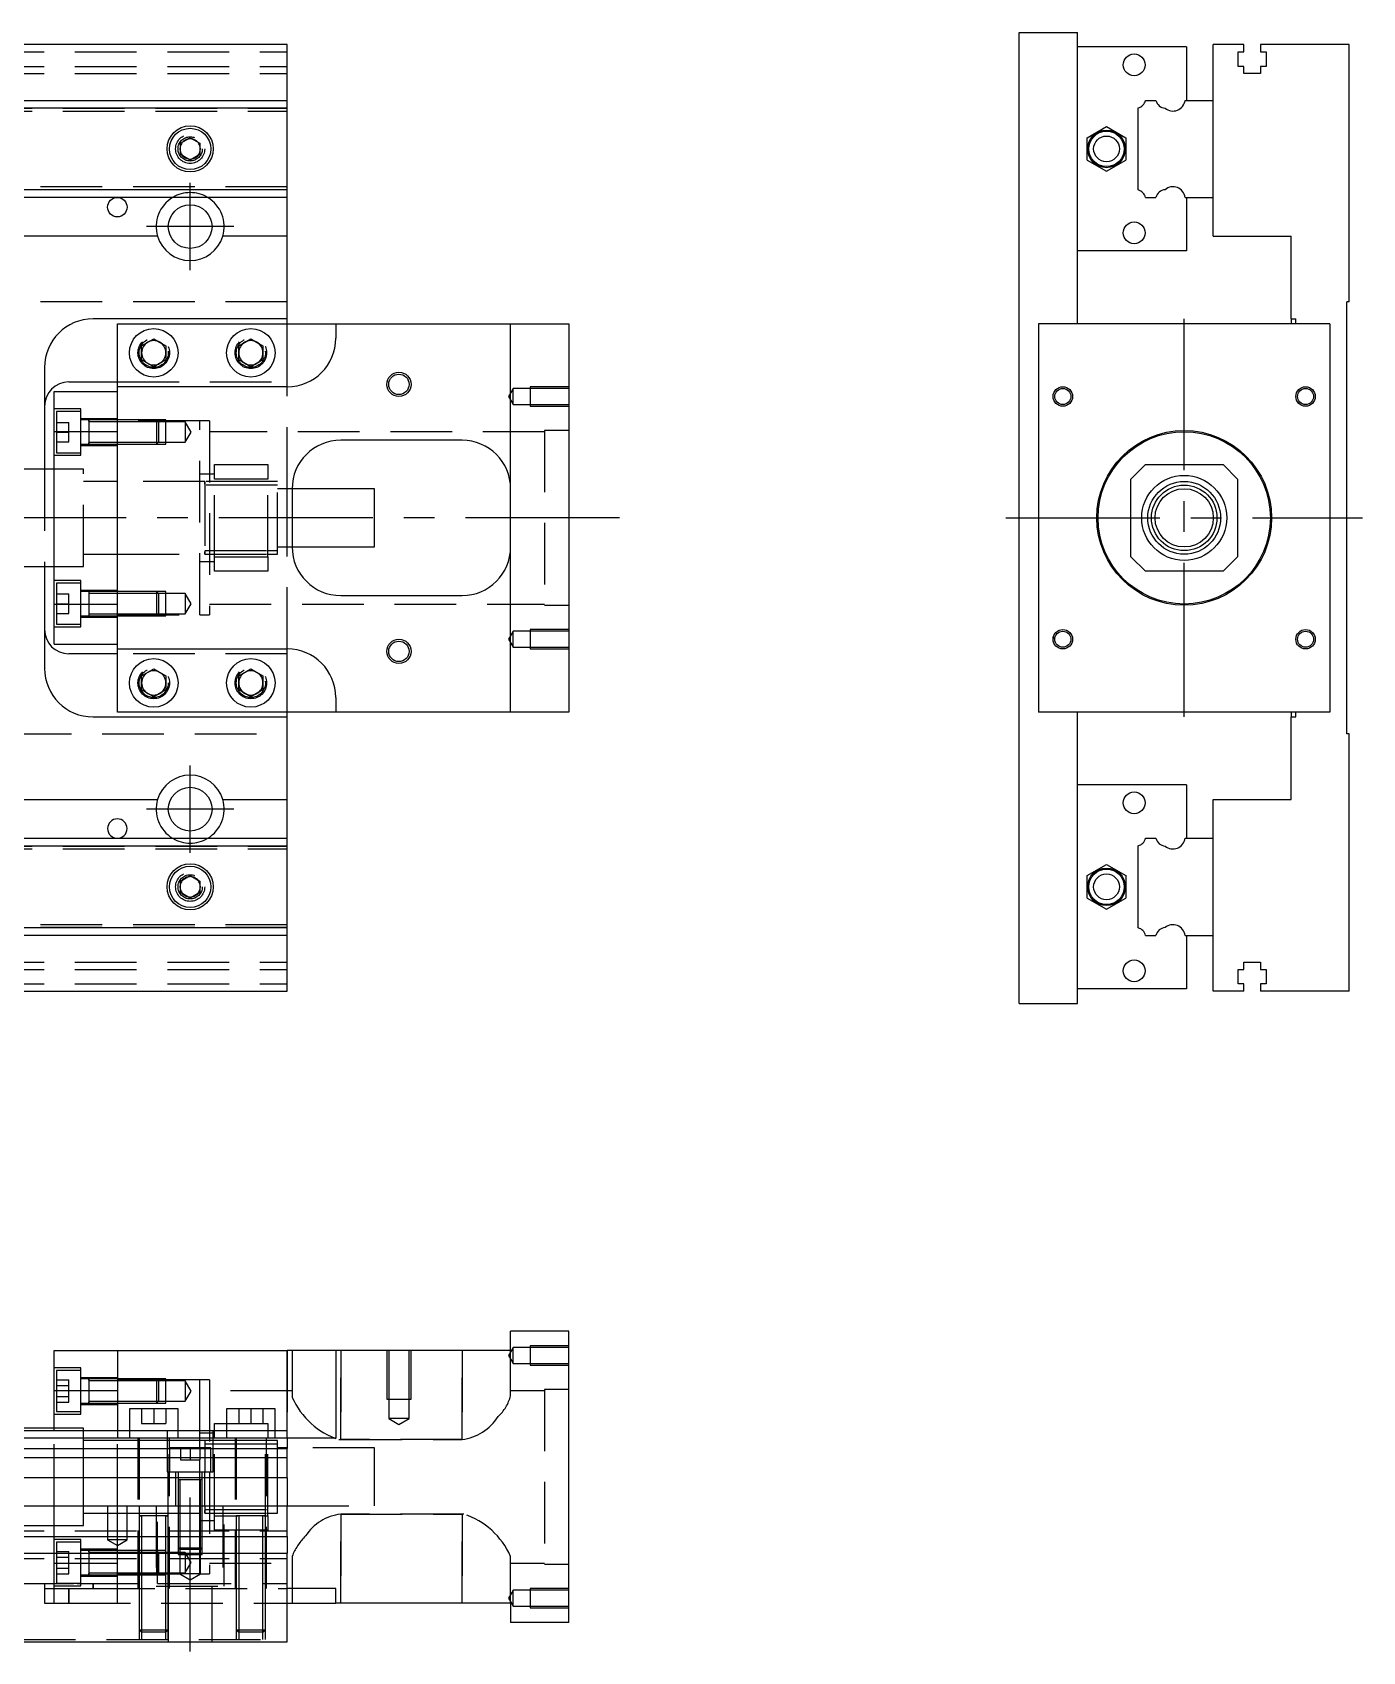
# Model space of a CAD drawing. Extents: x -20 to 741, y -275 to 102.
# Drawn here: x 467.5 to 741.5, y -233.5 to 100 of the extents above; entities that cross this region are included whole.
import ezdxf

# ---------------------------------------------------------------- set-up
doc = ezdxf.new("R2010")
doc.units = 0
doc.linetypes.add('CENTER', pattern=[50.8, 31.75, -6.35, 6.35, -6.35])
doc.linetypes.add('DASHED', pattern=[19.05, 12.7, -6.35])
doc.layers.get('0').update_dxf_attribs({"linetype": 'CONTINUOUS'})
doc.layers.add('CENTER', color=1, linetype='CENTER')

msp = doc.modelspace()

# ---------------------------------------------------------------- linework, layer by layer
at = {"color": 7, "linetype": 'CONTINUOUS'}
for p, q in [((520, 97.5), (360, 97.5)), ((520, 86), (520, 97.5)), ((670.75, -100), (670.75, 100)), ((670.75, 100), (682.75, 100)), ((682.75, 40), (682.75, 100)), ((705.25, 97), (682.75, 97)), ((705.25, 97), (705.25, 86)), ((710.75, 86), (710.75, 97.5)), ((717.05, 97.5), (710.75, 97.5)), ((717.05, 96), (717.05, 97.5)), ((720.45, 97.5), (720.45, 96)), ((738.75, 97.5), (720.45, 97.5)), ((738.75, 44.5), (738.75, 97.5)), ((715.9, 96), (717.05, 96)), ((715.9, 93), (715.9, 96)), ((720.45, 96), (721.6, 96)), ((721.6, 96), (721.6, 93)), ((717.05, 93), (715.9, 93)), ((717.05, 91.5), (717.05, 93)), ((720.45, 91.5), (717.05, 91.5)), ((720.45, 93), (720.45, 91.5)), ((721.6, 93), (720.45, 93)), ((360, 86), (520, 86)), ((360, 84.460392), (520, 84.460392)), ((520, 84.460392), (520, 86)), ((520, 67.539608), (520, 84.460392)), ((695.25, 67.539608), (695.25, 84.460392)), ((696.789608, 86), (698.910392, 86)), ((704.931934, 86), (710.75, 86)), ((710.75, 66), (710.75, 86)), ((710.75, 66), (710.75, 86)), ((684.750002, 78.309401), (688.750002, 80.618802)), ((688.750002, 80.618802), (692.750002, 78.309401)), ((498, 77.1547), (500, 78.309402)), ((498, 74.8453), (498, 77.1547)), ((500, 78.309402), (502, 77.1547)), ((502, 77.1547), (502, 74.8453)), ((684.750002, 73.690599), (684.750002, 78.309401)), ((692.750002, 78.309401), (692.750002, 73.690599)), ((500, 73.690598), (498, 74.8453)), ((502, 74.8453), (500, 73.690598)), ((684.750002, 73.690599), (688.750002, 71.381198)), ((688.750002, 71.381198), (692.750002, 73.690599)), ((520, 67.539608), (360, 67.539608)), ((520, 66), (520, 67.539608)), ((520, 66), (360, 66)), ((520, 58), (520, 66)), ((696.789608, 66), (698.910392, 66)), ((704.931934, 66), (710.75, 66)), ((705.25, 66), (705.25, 55)), ((710.75, 58), (710.75, 66)), ((493.291796, 58), (386.708204, 58)), ((520, 58), (506.708204, 58)), ((520, 41), (520, 58)), ((710.75, 58), (726.75, 58)), ((726.75, 41), (726.75, 58)), ((705.25, 55), (682.75, 55)), ((738.75, 44.5), (738.25, 44.5)), ((738.25, -44.5), (738.25, 44.5)), ((520, 41), (480, 41)), ((520, 40), (520, 41)), ((726.75, 41), (727.75, 41)), ((726.75, 41), (726.75, 40)), ((727.75, 40), (727.75, 41)), ((485, 27), (485, 40)), ((485, 40), (530, 40)), ((490, 35.443376), (492.5, 36.886752)), ((492.5, 36.886752), (495, 35.443376)), ((510, 35.443376), (512.5, 36.886752)), ((512.5, 36.886752), (515, 35.443376)), ((530, 40), (530, 37)), ((530, 40), (566, 40)), ((566, -40), (566, 40)), ((566, 40), (578, 40)), ((578, 40), (578, -40)), ((674.75, 40), (674.75, -40)), ((734.75, 40), (674.75, 40)), ((734.75, 40), (734.75, -40)), ((490, 32.556624), (490, 35.443376)), ((495, 35.443376), (495, 32.556624)), ((510, 32.556624), (510, 35.443376)), ((515, 35.443376), (515, 32.556624)), ((470, 31), (470, 10)), ((492.5, 31.113248), (490, 32.556624)), ((495, 32.556624), (492.5, 31.113248)), ((512.5, 31.113248), (510, 32.556624)), ((515, 32.556624), (512.5, 31.113248)), ((475, 28), (485, 28)), ((520, 27), (485, 27)), ((485, 17.78342), (485, 27)), ((472, 17.78342), (472, 26)), ((472, 26), (485, 26)), ((472, -17.78342), (472, 17.78342)), ((472, 17.78342), (485, 17.78342)), ((485, -17.78342), (485, 17.78342)), ((485, -17.78342), (485, 17.78342)), ((556, 16), (531, 16)), ((696.75, 11), (693.75, 8)), ((696.75, 11), (712.75, 11)), ((715.75, 8), (712.75, 11)), ((472, 10), (463, 10)), ((693.75, -8), (693.75, 8)), ((715.75, 8), (715.75, -8)), ((521, 6), (521, -6)), ((538, 6), (521, 6)), ((538, -6), (538, 6)), ((521, -6), (538, -6)), ((463, -10), (472, -10)), ((470, -10), (470, -31)), ((693.75, -8), (696.75, -11)), ((712.75, -11), (715.75, -8)), ((712.75, -11), (696.75, -11)), ((531, -16), (556, -16)), ((472, -17.78342), (485, -17.78342)), ((472, -26), (472, -17.78342)), ((485, -27), (485, -17.78342)), ((472, -26), (485, -26)), ((677.85, -24.499994), (677.85, -24.500852)), ((677.85, -24.500852), (677.85, -24.9)), ((485, -28), (475, -28)), ((485, -27), (520, -27)), ((485, -40), (485, -27)), ((490, -32.556624), (492.5, -31.113248)), ((490, -35.443376), (490, -32.556624)), ((492.5, -31.113248), (495, -32.556624)), ((495, -32.556624), (495, -35.443376)), ((510, -32.556624), (512.5, -31.113248)), ((510, -35.443376), (510, -32.556624)), ((512.5, -31.113248), (515, -32.556624)), ((515, -32.556624), (515, -35.443376)), ((492.5, -36.886752), (490, -35.443376)), ((495, -35.443376), (492.5, -36.886752)), ((512.5, -36.886752), (510, -35.443376)), ((515, -35.443376), (512.5, -36.886752)), ((530, -40), (485, -40)), ((520, -41), (520, -40)), ((530, -37), (530, -40)), ((566, -40), (530, -40)), ((578, -40), (566, -40)), ((734.75, -40), (674.75, -40)), ((682.75, -100), (682.75, -40)), ((726.75, -40), (726.75, -41)), ((727.75, -41), (727.75, -40)), ((480, -41), (520, -41)), ((520, -58), (520, -41)), ((726.75, -58), (726.75, -41)), ((726.75, -41), (727.75, -41)), ((738.75, -44.5), (738.25, -44.5)), ((738.75, -97.5), (738.75, -44.5)), ((705.25, -55), (682.75, -55)), ((705.25, -55), (705.25, -66)), ((386.708204, -58), (493.291796, -58)), ((506.708204, -58), (520, -58)), ((520, -66), (520, -58)), ((710.75, -66), (710.75, -58)), ((710.75, -58), (726.75, -58)), ((360, -66), (520, -66)), ((520, -67.539608), (520, -66)), ((696.789608, -66), (698.910392, -66)), ((704.931934, -66), (710.75, -66)), ((710.75, -86), (710.75, -66)), ((710.75, -86), (710.75, -66)), ((360, -67.539608), (520, -67.539608)), ((520, -84.460392), (520, -67.539608)), ((695.25, -84.460392), (695.25, -67.539608)), ((684.750002, -73.690599), (688.750002, -71.381198)), ((688.750002, -71.381198), (692.750002, -73.690599)), ((498, -74.8453), (500, -73.690598)), ((498, -77.1547), (498, -74.8453)), ((500, -73.690598), (502, -74.8453)), ((502, -74.8453), (502, -77.1547)), ((684.750002, -78.309401), (684.750002, -73.690599)), ((692.750002, -73.690599), (692.750002, -78.309401)), ((500, -78.309402), (498, -77.1547)), ((502, -77.1547), (500, -78.309402)), ((684.750002, -78.309401), (688.750002, -80.618802)), ((688.750002, -80.618802), (692.750002, -78.309401)), ((520, -84.460392), (360, -84.460392)), ((520, -86), (360, -86)), ((520, -86), (520, -84.460392)), ((520, -97.5), (520, -86)), ((696.789608, -86), (698.910392, -86)), ((704.931934, -86), (710.75, -86)), ((705.25, -86), (705.25, -97)), ((710.75, -97.5), (710.75, -86)), ((715.9, -93), (717.05, -93)), ((715.9, -96), (715.9, -93)), ((717.05, -91.5), (720.45, -91.5)), ((717.05, -93), (717.05, -91.5)), ((720.45, -91.5), (720.45, -93)), ((720.45, -93), (721.6, -93)), ((721.6, -93), (721.6, -96)), ((717.05, -96), (715.9, -96)), ((717.05, -97.5), (717.05, -96)), ((720.45, -96), (720.45, -97.5)), ((721.6, -96), (720.45, -96)), ((360, -97.5), (520, -97.5)), ((670.75, -100), (682.75, -100)), ((705.25, -97), (682.75, -97)), ((717.05, -97.5), (710.75, -97.5)), ((738.75, -97.5), (720.45, -97.5)), ((566, -171.53), (566, -167.53)), ((578, -167.53), (566, -167.53)), ((578, -227.53), (578, -167.53)), ((472, -171.53), (485, -171.53)), ((472, -179.74658), (472, -171.53)), ((485, -171.53), (520, -171.53)), ((485, -171.53), (485, -188.03)), ((520, -188.03), (520, -171.53)), ((530, -171.53), (520, -171.53)), ((530, -171.53), (530, -189.53)), ((566, -171.53), (530, -171.53)), ((472, -179.74658), (485, -179.74658)), ((472, -188.03), (472, -179.74658)), ((479.1, -177.352326), (479.1, -177.353182)), ((479.1, -179.7023), (479.1, -179.98317)), ((479.1, -181.619328), (479.1, -182.352336)), ((497.5, -183.53), (487.5, -183.53)), ((487.5, -183.53), (487.5, -188.03)), ((497.5, -188.03), (497.5, -183.53)), ((517.5, -183.53), (507.5, -183.53)), ((507.5, -183.53), (507.5, -188.03)), ((517.5, -188.03), (517.5, -183.53)), ((520, -188.03), (353.5, -188.03)), ((520, -189.569608), (353.5, -189.569608)), ((472, -187.53), (463, -187.53)), ((503, -190.029994), (503, -190.78)), ((520, -189.569608), (520, -188.03)), ((530, -189.53), (520, -189.53)), ((520, -189.569608), (520, -191.690392)), ((353.5, -191.690392), (520, -191.690392)), ((520, -193.600532), (520, -191.690392)), ((520, -193.600532), (353.5, -193.600532)), ((520, -197.711934), (520, -193.600532)), ((520, -197.711934), (353.5, -197.711934)), ((520, -197.711934), (520, -203.53)), ((0, -203.53), (520, -203.53)), ((520, -209.83), (520, -203.53)), ((0, -209.83), (520, -209.83)), ((520, -209.83), (520, -213.23)), ((0, -213.23), (520, -213.23)), ((479.1, -212.707664), (479.1, -212.708522)), ((479.1, -212.708522), (479.1, -213.23)), ((520, -231.53), (520, -213.23)), ((479.1, -215.057638), (479.1, -215.33851)), ((479.1, -216.974666), (479.1, -217.707674)), ((530, -220.53), (520, -220.53)), ((530, -223.53), (530, -220.53)), ((520, -223.53), (530, -223.53)), ((566, -223.53), (530, -223.53)), ((566, -223.53), (566, -227.53)), ((578, -227.53), (566, -227.53)), ((0, -231.53), (520, -231.53))]:
    msp.add_line(p, q, dxfattribs=at)
at = {"color": 3, "linetype": 'DASHED'}
for p, q in [((0, 96), (520, 96)), ((0, 93), (520, 93)), ((0, 91.5), (520, 91.5)), ((359.5, 84.403994), (520, 84.403994)), ((359.5, 83.8), (520, 83.8)), ((497.5, 76), (497.534018, 76.411016)), ((520, 68.2), (359.5, 68.2)), ((520, 67.596006), (359.5, 67.596006)), ((520, 44.5), (5.640312, 44.5)), ((520, 28), (520, 40)), ((495.477798, 34.364306), (495.5, 34)), ((515.477798, 34.364306), (515.5, 34)), ((485, 28), (520, 28)), ((520, 27), (520, 28)), ((520, 6), (520, 27)), ((570, 26.999994), (570, 23.000006)), ((578, 26.999994), (570, 26.999994)), ((485, 17.78342), (485, 26)), ((566.5, 26.65), (565.547372, 25)), ((565.547372, 25), (566.5, 23.35)), ((566.5, 23.35), (566.5, 26.65)), ((570, 26.65), (566.5, 26.65)), ((566.5, 23.35), (570, 23.35)), ((578, 26.65), (570, 26.65)), ((570, 23.35), (578, 23.35)), ((477.5, 22.42767), (472, 22.42767)), ((472.5, 21.92767), (472.5, 13.42767)), ((477.5, 21.92767), (472.5, 21.92767)), ((477.5, 12.92767), (477.5, 22.42767)), ((485, 20.42767), (477.5, 20.42767)), ((479.1, 20.17767), (477.5, 20.17767)), ((479.1, 20.17767), (479.095, 20.17767)), ((479.1, 20.17767), (479.1, 19.92022)), ((479.1, 19.920202), (479.1, 20.17767)), ((484.99998, 20.17767), (479.1, 20.17767)), ((479.105, 20.17767), (479.1, 20.17767)), ((493.1, 20.17767), (485, 20.17767)), ((493.1, 20.177664), (485, 20.177664)), ((493.1, 15.17767), (493.1, 20.17767)), ((493.5, 19.77767), (493.1, 20.17767)), ((495, 20.177664), (493.10002, 20.177664)), ((495, 15.177674), (495, 20.177664)), ((570, 23.000006), (578, 23.000006)), ((472.5, 19.67767), (475, 19.67767)), ((472.5, 17.67767), (475, 17.67767)), ((475, 17.67767), (475, 19.67767)), ((475, 15.67767), (475, 17.67767)), ((479.1, 19.92022), (479.1, 15.435068)), ((484.99998, 19.77767), (479.1, 19.77767)), ((502, 20), (485, 20)), ((493.5, 19.77767), (485, 19.77767)), ((493.5, 19.77767), (493.5, 15.57767)), ((495, 19.77767), (493.50002, 19.77767)), ((499, 19.77767), (495, 19.77767)), ((499, 19.77767), (499, 15.57767)), ((500.212436, 17.67767), (499, 19.77767)), ((499, 15.57767), (500.212436, 17.67767)), ((502, -20), (502, 20)), ((504, 20), (502, 20)), ((504, 20), (504, -20)), ((573, 17.75), (504, 17.75)), ((573, 18), (573, -18)), ((578, 18), (573, 18)), ((472.5, 15.67767), (475, 15.67767)), ((472.5, 13.42767), (477.5, 13.42767)), ((477.5, 15.17767), (479.1, 15.17767)), ((477.5, 14.92767), (485, 14.92767)), ((479.095, 15.17767), (479.1, 15.17767)), ((479.1, 15.57767), (484.99998, 15.57767)), ((479.1, 15.17767), (479.1, 15.435118)), ((479.1, 15.435068), (479.1, 15.17767)), ((479.1, 15.17767), (484.99998, 15.17767)), ((479.1, 15.17767), (479.105, 15.17767)), ((485, 15.57767), (493.5, 15.57767)), ((485, 15.177674), (493.1, 15.177674)), ((485, 15.17767), (493.1, 15.17767)), ((493.1, 15.17767), (493.5, 15.57767)), ((493.10002, 15.177674), (495, 15.177674)), ((493.50002, 15.57767), (495, 15.57767)), ((495, 15.57767), (499, 15.57767)), ((472, 12.92767), (477.5, 12.92767)), ((505, 11), (516, 11)), ((505, 8), (505, 11)), ((516, 11), (516, 8)), ((470, 10), (470, -10)), ((478, 10), (472, 10)), ((478, -10), (478, 10)), ((485, 7.5), (478, 7.5)), ((503.005, 7.5), (485, 7.5)), ((505, 9), (502, 9)), ((516, 7.5), (502.995, 7.5)), ((503, 6.950984), (503, 7.5)), ((503, 7.5), (503, 6.951128)), ((503, 6.951128), (503, -6.950984)), ((516, 6.75), (503, 6.75)), ((516, 8), (505, 8)), ((505, -8), (505, 8)), ((516, -8), (516, 8)), ((518, 7.5), (516, 7.5)), ((518, 6.75), (516, 6.75)), ((518, -7.5), (518, 7.5)), ((521, 6), (518, 6)), ((520, -6), (520, 6)), ((518, -6), (521, -6)), ((520, -27), (520, -6)), ((472, -10), (478, -10)), ((478, -7.5), (485, -7.5)), ((485, -7.5), (503.005, -7.5)), ((502, -9), (505, -9)), ((502.995, -7.5), (516, -7.5)), ((503, -6.75), (516, -6.75)), ((503, -7.499332), (503, -6.950962)), ((503, -6.950984), (503, -7.5)), ((503, -7.5), (503, -7.499332)), ((505, -8), (516, -8)), ((505, -11), (505, -8)), ((516, -6.75), (518, -6.75)), ((516, -7.5), (518, -7.5)), ((516, -8), (516, -11)), ((477.5, -12.92767), (472, -12.92767)), ((477.5, -22.42767), (477.5, -12.92767)), ((516, -11), (505, -11)), ((472.5, -13.42767), (472.5, -21.92767)), ((477.5, -13.42767), (472.5, -13.42767)), ((472.5, -15.67767), (475, -15.67767)), ((475, -17.67767), (475, -15.67767)), ((485, -14.92767), (477.5, -14.92767)), ((479.1, -15.17767), (477.5, -15.17767)), ((479.1, -15.17767), (479.095, -15.17767)), ((479.1, -15.17767), (479.1, -15.435118)), ((479.105, -15.17767), (479.1, -15.17767)), ((484.99998, -15.17767), (479.1, -15.17767)), ((479.1, -15.435118), (479.1, -19.920272)), ((484.99998, -15.57767), (479.1, -15.57767)), ((493.1, -15.17767), (485, -15.17767)), ((493.1, -15.177674), (485, -15.177674)), ((493.5, -15.57767), (485, -15.57767)), ((493.1, -20.17767), (493.1, -15.17767)), ((493.5, -15.57767), (493.1, -15.17767)), ((495, -15.177674), (493.10002, -15.177674)), ((493.5, -15.57767), (493.5, -19.77767)), ((495, -15.57767), (493.50002, -15.57767)), ((495, -20.177664), (495, -15.177674)), ((499, -15.57767), (495, -15.57767)), ((499, -15.57767), (499, -19.77767)), ((500.212436, -17.67767), (499, -15.57767)), ((472.5, -17.67767), (475, -17.67767)), ((472.5, -19.67767), (475, -19.67767)), ((475, -19.67767), (475, -17.67767)), ((479.1, -19.77767), (484.99998, -19.77767)), ((479.1, -19.920272), (479.1, -20.17767)), ((485, -26), (485, -17.78342)), ((485, -19.77767), (493.5, -19.77767)), ((485, -20), (502, -20)), ((493.1, -20.17767), (493.5, -19.77767)), ((493.50002, -19.77767), (495, -19.77767)), ((495, -19.77767), (499, -19.77767)), ((499, -19.77767), (500.212436, -17.67767)), ((502, -20), (504, -20)), ((504, -17.75), (573, -17.75)), ((573, -18), (578, -18)), ((472, -22.42767), (477.5, -22.42767)), ((472.5, -21.92767), (477.5, -21.92767)), ((477.5, -20.17767), (479.1, -20.17767)), ((477.5, -20.42767), (485, -20.42767)), ((479.095, -20.17767), (479.1, -20.17767)), ((479.1, -20.17767), (479.105, -20.17767)), ((479.1, -20.17767), (484.99998, -20.17767)), ((485, -20.177664), (493.1, -20.177664)), ((485, -20.17767), (493.1, -20.17767)), ((493.10002, -20.177664), (495, -20.177664)), ((570, -23.000006), (570, -26.999994)), ((578, -23.000006), (570, -23.000006)), ((566.5, -23.35), (565.547372, -25)), ((565.547372, -25), (566.5, -26.65)), ((566.5, -26.65), (566.5, -23.35)), ((570, -23.35), (566.5, -23.35)), ((566.5, -26.65), (570, -26.65)), ((578, -23.35), (570, -23.35)), ((570, -26.65), (578, -26.65)), ((520, -28), (485, -28)), ((520, -28), (520, -27)), ((520, -40), (520, -28)), ((570, -26.999994), (578, -26.999994)), ((489.5, -34), (489.520026, -33.653944)), ((515.477798, -33.635694), (515.5, -34)), ((5.640312, -44.5), (520, -44.5)), ((359.5, -67.596006), (520, -67.596006)), ((359.5, -68.2), (520, -68.2)), ((497.5, -76), (497.534018, -75.588984)), ((520, -83.8), (359.5, -83.8)), ((520, -84.403994), (359.5, -84.403994)), ((0, -91.5), (520, -91.5)), ((0, -93), (520, -93)), ((0, -96), (520, -96)), ((520, -171.53), (520, -188.03)), ((521, -171.53), (521, -180.824836)), ((531, -189.844786), (531, -171.53)), ((531, -171.53), (531, -189.844786)), ((540.500006, -171.53), (540.500006, -181.53)), ((540.9, -171.53), (540.9, -181.53)), ((545.1, -181.53), (545.1, -171.53)), ((545.499994, -181.53), (545.499994, -171.53)), ((556, -171.53), (556, -189.844786)), ((556, -189.844786), (556, -171.53)), ((566.5, -170.88), (565.547372, -172.53)), ((565.547372, -172.53), (566.5, -174.18)), ((566, -180.824836), (566, -171.53)), ((566.5, -174.18), (566.5, -170.88)), ((570, -170.88), (566.5, -170.88)), ((570, -170.530006), (570, -174.529994)), ((578, -170.530006), (570, -170.530006)), ((578, -170.88), (570, -170.88)), ((477.5, -175.10233), (472, -175.10233)), ((472.5, -175.60233), (472.5, -179.85233)), ((477.5, -175.60233), (472.5, -175.60233)), ((477.5, -179.85233), (477.5, -175.10233)), ((566.5, -174.18), (570, -174.18)), ((570, -174.18), (578, -174.18)), ((570, -174.529994), (578, -174.529994)), ((472.5, -177.54293), (475, -177.54293)), ((472.5, -178.69763), (475, -178.69763)), ((472.5, -179.85233), (472.5, -184.10233)), ((475, -178.69763), (475, -177.54293)), ((475, -181.007032), (475, -178.69763)), ((485, -177.10233), (477.5, -177.10233)), ((479.105, -177.35233), (477.5, -177.35233)), ((477.5, -184.60233), (477.5, -179.85233)), ((484.99998, -177.35233), (479.095, -177.35233)), ((479.1, -177.35233), (479.1, -177.60978)), ((479.1, -177.609798), (479.1, -177.35233)), ((479.1, -177.60978), (479.1, -179.85233)), ((484.99998, -177.75233), (479.1, -177.75233)), ((479.1, -179.85233), (479.1, -181.619324)), ((493.1, -177.35233), (485, -177.35233)), ((493.100006, -177.352336), (485, -177.352336)), ((493.27767, -177.53), (485, -177.53)), ((493.5, -177.75233), (485, -177.75233)), ((493.1, -179.85233), (493.1, -177.35233)), ((493.5, -177.75233), (493.1, -177.35233)), ((493.1, -182.35233), (493.1, -179.85233)), ((495, -177.352336), (493.10002, -177.352336)), ((502, -177.53), (493.27767, -177.53)), ((493.5, -177.75233), (493.5, -179.85233)), ((493.5, -179.85233), (493.5, -181.95233)), ((495, -177.75233), (493.50002, -177.75233)), ((495, -182.352326), (495, -177.352336)), ((499, -177.75233), (495, -177.75233)), ((499, -177.75233), (499, -179.85233)), ((500.212436, -179.85233), (499, -177.75233)), ((499, -179.85233), (499, -181.95233)), ((499, -181.95233), (500.212436, -179.85233)), ((502, -188.03), (502, -177.53)), ((504, -177.53), (502, -177.53)), ((504, -177.53), (504, -217.53)), ((521, -179.78), (504, -179.78)), ((573, -179.78), (566, -179.78)), ((573, -179.53), (573, -215.53)), ((578, -179.53), (573, -179.53)), ((472.5, -181.007032), (475, -181.007032)), ((472.5, -182.161732), (475, -182.161732)), ((475, -182.161732), (475, -181.007032)), ((477.5, -182.35233), (479.105, -182.35233)), ((477.5, -182.60233), (485, -182.60233)), ((479.095, -182.35233), (484.99998, -182.35233)), ((479.1, -181.619324), (479.1, -182.094932)), ((479.1, -181.95233), (484.99998, -181.95233)), ((479.1, -182.35233), (479.1, -182.094882)), ((479.1, -182.094932), (479.1, -182.35233)), ((485, -181.95233), (493.5, -181.95233)), ((485, -182.352326), (493.100006, -182.352326)), ((485, -182.35233), (493.1, -182.35233)), ((493.1, -182.35233), (493.5, -181.95233)), ((493.10002, -182.352326), (495, -182.352326)), ((493.50002, -181.95233), (495, -181.95233)), ((495, -181.95233), (499, -181.95233)), ((521, -180.824836), (521.035862, -181.153408)), ((540.500006, -181.53), (545.499994, -181.53)), ((540.9, -181.53), (540.9, -185.53)), ((545.1, -185.53), (545.1, -181.53)), ((472, -184.60233), (477.5, -184.60233)), ((472.5, -184.10233), (477.5, -184.10233)), ((490, -183.53), (490, -186.53)), ((490, -186.53), (492.5, -186.53)), ((492.5, -183.53), (492.5, -186.53)), ((492.5, -186.53), (495, -186.53)), ((495, -183.53), (495, -186.53)), ((505, -186.53), (507.5, -186.53)), ((505, -188.03), (505, -186.53)), ((507.5, -186.53), (510, -186.53)), ((510, -183.53), (510, -186.53)), ((510, -186.53), (512.5, -186.53)), ((512.5, -183.53), (512.5, -186.53)), ((512.5, -186.53), (515, -186.53)), ((515, -183.53), (515, -186.53)), ((515, -186.53), (516, -186.53)), ((516, -186.53), (516, -188.03)), ((545.1, -185.53), (540.9, -185.53)), ((540.9, -185.53), (543, -186.742436)), ((543, -186.742436), (545.1, -185.53)), ((478, -187.53), (472, -187.53)), ((472, -203.53), (472, -188.03)), ((478, -197.53), (478, -187.53)), ((478, -197.53), (478, -187.53)), ((485, -190.03), (478, -190.03)), ((485, -188.03), (485, -189.53)), ((520, -189.53), (485, -189.53)), ((485, -203.53), (485, -189.53)), ((489.5, -190.03), (485, -190.03)), ((487.5, -188.03), (487.5, -189.53)), ((489.25, -189.53), (489.25, -220.53)), ((489.5, -189.53), (489.5, -203.53)), ((495.5, -190.03), (489.5, -190.03)), ((495.25, -188.03), (495.25, -196.53)), ((495.5, -205.535), (495.5, -189.53)), ((502, -190.03), (495.5, -190.03)), ((495.75, -191.53), (495.75, -189.53)), ((497.5, -189.53), (497.5, -188.03)), ((502, -189.53), (502, -188.03)), ((505, -188.53), (502, -188.53)), ((502, -191.53), (502, -189.53)), ((503, -190.03), (502, -190.03)), ((503, -190.03), (502.995, -190.03)), ((503, -190.03), (503, -190.579038)), ((503.005, -190.03), (503, -190.03)), ((505, -190.03), (503, -190.03)), ((504.75, -196.53), (504.75, -188.03)), ((505, -189.53), (505, -188.03)), ((505, -205.53), (505, -189.53)), ((509.5, -190.03), (505, -190.03)), ((507.5, -188.03), (507.5, -189.53)), ((509.25, -189.53), (509.25, -220.53)), ((509.5, -189.53), (509.5, -205.535)), ((515.5, -190.03), (509.5, -190.03)), ((515.5, -205.535), (515.5, -189.53)), ((516, -190.03), (515.5, -190.03)), ((515.75, -220.53), (515.75, -189.53)), ((516, -188.03), (516, -189.53)), ((516, -205.53), (516, -189.53)), ((518, -190.03), (516, -190.03)), ((517.5, -189.53), (517.5, -188.03)), ((518, -197.53), (518, -190.03)), ((530.61503, -189.829374), (531, -189.844786)), ((556, -189.844786), (531, -189.844786)), ((531, -189.844786), (556, -189.844786)), ((504.25, -191.53), (495.75, -191.53)), ((495.75, -191.53), (495.75, -196.53)), ((498, -191.53), (498, -194.03)), ((500, -191.53), (500, -194.03)), ((502, -191.53), (502, -194.03)), ((503, -190.579038), (503, -191.52884)), ((505, -190.78), (503, -190.78)), ((503, -191.52884), (503, -196.429728)), ((504.25, -196.53), (504.25, -191.53)), ((509.5, -190.78), (505, -190.78)), ((515.5, -190.78), (509.5, -190.78)), ((516, -190.78), (515.5, -190.78)), ((518, -190.78), (516, -190.78)), ((520, -191.53), (518, -191.53)), ((538, -191.53), (520, -191.53)), ((538, -197.53), (538, -191.53)), ((495.25, -196.53), (504.75, -196.53)), ((495.75, -220.53), (495.75, -196.53)), ((497, -196.53), (497, -203.53)), ((497.5, -196.53), (497.5, -198.13)), ((498, -194.03), (500, -194.03)), ((500, -194.03), (502, -194.03)), ((502, -197.53), (502, -194.03)), ((502.5, -198.13), (502.5, -196.53)), ((503, -203.53), (503, -196.53)), ((478, -207.53), (478, -197.53)), ((478, -207.53), (478, -197.53)), ((497.5, -198.125), (497.5, -198.13)), ((497.757468, -198.13), (497.5, -198.13)), ((497.5, -198.13), (497.5, -203.52998)), ((497.5, -198.13), (497.5, -198.135)), ((502.242552, -198.13), (497.757468, -198.13)), ((497.9, -198.13), (497.9, -203.52998)), ((502, -203.53), (502, -197.53)), ((502.1, -203.52998), (502.1, -198.13)), ((502.5, -198.13), (502.242552, -198.13)), ((502.5, -198.13), (502.5, -198.125)), ((502.5, -203.52998), (502.5, -198.13)), ((502.5, -198.135), (502.5, -198.13)), ((518, -205.03), (518, -197.53)), ((538, -203.53), (538, -197.53)), ((472, -209.83), (472, -203.53)), ((478, -205.03), (485, -205.03)), ((483, -203.53), (483, -210.53)), ((485, -209.83), (485, -203.53)), ((485, -205.03), (489.5, -205.03)), ((487, -210.53), (487, -203.53)), ((489.5, -203.53), (489.5, -205.53)), ((489.5, -205.03), (503.005, -205.03)), ((489.5, -205.525), (489.5, -205.53)), ((489.5, -205.53), (489.84965, -205.53)), ((489.849602, -205.53), (489.5, -205.53)), ((489.5, -205.53), (489.5, -209.83)), ((489.5, -205.53), (489.5, -205.535)), ((495.15035, -205.53), (489.849602, -205.53)), ((490, -205.53), (490, -209.83)), ((493, -203.53), (493, -220.03)), ((493.291796, -219.53), (493.291796, -203.53)), ((495, -213.23), (495, -205.53)), ((495.150204, -205.53), (495.5, -205.53)), ((495.5, -205.53), (495.15035, -205.53)), ((495.5, -213.23), (495.5, -205.525)), ((497.5, -203.53), (497.5, -209.83)), ((497.500006, -203.53), (497.500006, -209.83)), ((497.9, -203.53), (497.9, -209.83)), ((502, -212.53), (502, -203.53)), ((502, -206.53), (505, -206.53)), ((502.1, -209.83), (502.1, -203.53)), ((502.499994, -209.83), (502.499994, -203.53)), ((502.5, -209.83), (502.5, -203.53)), ((502.995, -205.03), (516, -205.03)), ((503, -203.631716), (503, -204.481128)), ((503, -204.28), (518, -204.28)), ((503, -205.03), (503, -204.480962)), ((503, -204.481128), (503, -205.03)), ((503.005, -205.03), (516, -205.03)), ((505, -205.53), (509.39999, -205.53)), ((505, -208.53), (505, -205.53)), ((506.708204, -203.53), (506.708204, -219.53)), ((507, -220.03), (507, -203.53)), ((509.39999, -205.53), (509.499994, -205.53)), ((509.5, -205.525), (509.5, -213.23)), ((509.5, -205.53), (509.84965, -205.53)), ((509.849602, -205.53), (509.5, -205.53)), ((515.15035, -205.53), (509.849602, -205.53)), ((510, -205.53), (510, -213.23)), ((515, -213.23), (515, -205.53)), ((515.150204, -205.53), (515.5, -205.53)), ((515.5, -205.53), (515.15035, -205.53)), ((515.5, -213.23), (515.5, -205.525)), ((515.500006, -205.53), (515.60001, -205.53)), ((515.60001, -205.53), (516, -205.53)), ((516, -205.03), (518, -205.03)), ((516, -205.53), (516, -208.53)), ((520, -203.53), (538, -203.53)), ((531, -205.215214), (556, -205.215214)), ((556, -205.215214), (531, -205.215214)), ((531, -223.53), (531, -205.215214)), ((531, -205.215214), (531, -223.53)), ((556, -205.215214), (556, -223.53)), ((556, -223.53), (556, -205.215214)), ((556.383512, -205.230578), (556, -205.215214)), ((0, -208.68), (520, -208.68)), ((463.291796, -207.53), (472, -207.53)), ((472, -207.53), (478, -207.53)), ((472, -213.23), (472, -209.83)), ((485, -213.23), (485, -209.83)), ((489.5, -209.83), (489.5, -213.23)), ((490, -209.83), (490, -213.23)), ((497.5, -209.83), (497.5, -212.13)), ((497.500006, -209.83), (497.500006, -212.130006)), ((497.9, -209.83), (497.9, -212.53)), ((502.1, -212.53), (502.1, -209.83)), ((502.499994, -212.130006), (502.499994, -209.83)), ((502.5, -212.13), (502.5, -209.83)), ((516, -208.53), (505, -208.53)), ((477.5, -210.45767), (472, -210.45767)), ((472, -215.31342), (472, -213.23)), ((472.5, -210.95767), (472.5, -213.23)), ((477.5, -210.95767), (472.5, -210.95767)), ((472.5, -212.898268), (475, -212.898268)), ((472.5, -213.23), (472.5, -215.20767)), ((475, -214.052968), (475, -212.898268)), ((477.5, -215.20767), (477.5, -210.45767)), ((485, -212.45767), (477.5, -212.45767)), ((479.105, -212.70767), (477.5, -212.70767)), ((484.99998, -212.70767), (479.095, -212.70767)), ((479.1, -212.70767), (479.1, -212.965118)), ((479.1, -212.965136), (479.1, -212.70767)), ((479.1, -212.965118), (479.1, -213.229906)), ((484.99998, -213.10767), (479.1, -213.10767)), ((479.1, -213.229906), (479.1, -215.20767)), ((487, -210.53), (483, -210.53)), ((483, -210.53), (485, -211.6847)), ((485, -211.6847), (487, -210.53)), ((489.5, -212.70767), (485, -212.70767)), ((489.5, -212.707674), (485, -212.707674)), ((489.5, -213.10767), (485, -213.10767)), ((485, -220.53), (485, -213.23)), ((490, -212.70767), (489.5, -212.70767)), ((490, -212.707674), (489.5, -212.707674)), ((490, -213.10767), (489.5, -213.10767)), ((489.5, -213.23), (489.5, -220.52998)), ((493.1, -212.70767), (490, -212.70767)), ((493.100006, -212.707674), (490, -212.707674)), ((493.5, -213.10767), (490, -213.10767)), ((490, -213.23), (490, -220.52998)), ((493.1, -213.23), (493.1, -212.70767)), ((493.5, -213.10767), (493.1, -212.70767)), ((493.1, -215.20767), (493.1, -213.23)), ((495, -212.707674), (493.10002, -212.707674)), ((493.5, -213.10767), (493.5, -213.23)), ((493.5, -213.23), (493.5, -215.20767)), ((495, -213.10767), (493.50002, -213.10767)), ((499, -213.10767), (495, -213.10767)), ((495, -220.52998), (495, -213.23)), ((495.5, -220.52998), (495.5, -213.23)), ((497.5, -212.13), (502.5, -212.13)), ((497.5, -212.13), (497.9, -212.53)), ((497.500006, -212.13002), (497.500006, -213.23)), ((497.500006, -213.23), (497.500006, -213.53)), ((502.1, -212.53), (497.9, -212.53)), ((497.9, -212.53002), (497.9, -213.53)), ((499, -213.10767), (499, -215.20767)), ((500.212436, -215.20767), (499, -213.10767)), ((502, -213.23), (502, -212.53)), ((502, -213.53), (502, -213.23)), ((502.1, -212.53), (502.5, -212.13)), ((502.1, -213.53), (502.1, -212.53002)), ((502.499994, -213.23), (502.499994, -212.13002)), ((502.499994, -213.53), (502.499994, -213.23)), ((509.5, -213.23), (509.5, -220.52998)), ((510, -213.23), (510, -220.52998)), ((515, -220.52998), (515, -213.23)), ((515.5, -220.52998), (515.5, -213.23)), ((0, -214.38), (520, -214.38)), ((472, -215.31342), (476.708204, -215.31342)), ((472, -219.53), (472, -215.31342)), ((472.5, -214.052968), (475, -214.052968)), ((472.5, -215.20767), (472.5, -219.45767)), ((472.5, -216.36237), (475, -216.36237)), ((475, -216.36237), (475, -214.052968)), ((475, -217.51707), (475, -216.36237)), ((476.708204, -215.31342), (485, -215.31342)), ((477.5, -219.95767), (477.5, -215.20767)), ((479.1, -215.20767), (479.1, -216.974664)), ((493.1, -217.70767), (493.1, -215.20767)), ((493.5, -215.20767), (493.5, -217.30767)), ((497.500006, -213.53), (502.499994, -213.53)), ((497.9, -213.53), (497.9, -217.53)), ((499, -215.20767), (499, -217.30767)), ((499, -217.30767), (500.212436, -215.20767)), ((502, -217.53), (502, -213.53)), ((502.1, -217.53), (502.1, -213.53)), ((504, -215.28), (521, -215.28)), ((521.02814, -213.946646), (521, -214.235164)), ((521, -214.235164), (521, -223.53)), ((521.119076, -213.599652), (521.02814, -213.946646)), ((566, -214.235164), (565.96376, -213.905044)), ((566, -223.53), (566, -214.235164)), ((566, -215.28), (573, -215.28)), ((573, -215.53), (578, -215.53)), ((463.291796, -219.53), (476.708204, -219.53)), ((470, -219.53), (470, -220.53)), ((472, -223.53), (472, -219.53)), ((472, -219.95767), (477.5, -219.95767)), ((472.5, -217.51707), (475, -217.51707)), ((472.5, -219.45767), (477.5, -219.45767)), ((476.708204, -219.53), (520, -219.53)), ((477.5, -217.70767), (479.105, -217.70767)), ((477.5, -217.95767), (485, -217.95767)), ((479.095, -217.70767), (484.99998, -217.70767)), ((479.1, -216.974664), (479.1, -217.450272)), ((479.1, -217.30767), (484.99998, -217.30767)), ((479.1, -217.70767), (479.1, -217.45022)), ((479.1, -217.450272), (479.1, -217.70767)), ((480, -220.53), (480, -219.53)), ((480, -219.53), (480, -220.53)), ((485, -217.30767), (489.5, -217.30767)), ((485, -217.53), (489.5, -217.53)), ((485, -217.707664), (489.5, -217.707664)), ((485, -217.70767), (489.5, -217.70767)), ((489.5, -217.30767), (490, -217.30767)), ((489.5, -217.53), (490, -217.53)), ((489.5, -217.707664), (490, -217.707664)), ((489.5, -217.70767), (490, -217.70767)), ((490, -217.30767), (493.5, -217.30767)), ((490, -217.53), (493.27767, -217.53)), ((490, -217.707664), (493.100006, -217.707664)), ((490, -217.70767), (493.1, -217.70767)), ((493, -220.03), (507, -220.03)), ((493.1, -217.70767), (493.5, -217.30767)), ((493.10002, -217.707664), (495, -217.707664)), ((493.27767, -217.53), (495, -217.53)), ((493.291796, -219.53), (506.708204, -219.53)), ((493.50002, -217.30767), (495, -217.30767)), ((495, -217.30767), (499, -217.30767)), ((495, -217.53), (495.5, -217.53)), ((495.5, -217.53), (497.9, -217.53)), ((495.5, -220.03), (495.5, -231.53)), ((502.1, -217.53), (497.9, -217.53)), ((497.9, -217.53), (500, -218.742436)), ((500, -218.742436), (502.1, -217.53)), ((502.1, -217.53), (504, -217.53)), ((504.5, -231.53), (504.5, -220.03)), ((470, -220.53), (480, -220.53)), ((470, -220.53), (470, -223.53)), ((475, -223.53), (475, -220.53)), ((475, -220.53), (475, -223.53)), ((480, -220.53), (520, -220.53)), ((485, -223.53), (485, -220.53)), ((489.5, -220.53), (489.5, -229.03)), ((489.500006, -220.53), (489.500006, -229.030006)), ((490, -220.53), (490, -229.53)), ((495, -229.53), (495, -220.53)), ((495.499994, -229.030006), (495.499994, -220.53)), ((495.5, -229.03), (495.5, -220.53)), ((509.5, -220.53), (509.5, -229.03)), ((509.500006, -220.53), (509.500006, -229.030006)), ((510, -220.53), (510, -229.53)), ((515, -229.53), (515, -220.53)), ((515.499994, -229.030006), (515.499994, -220.53)), ((515.5, -229.03), (515.5, -220.53)), ((566.5, -220.88), (565.547372, -222.53)), ((565.547372, -222.53), (566.5, -224.18)), ((566.5, -224.18), (566.5, -220.88)), ((570, -220.88), (566.5, -220.88)), ((570, -220.530006), (570, -224.529994)), ((578, -220.530006), (570, -220.530006)), ((578, -220.88), (570, -220.88)), ((470, -223.53), (475, -223.53)), ((475, -223.53), (520, -223.53)), ((566.5, -224.18), (570, -224.18)), ((570, -224.18), (578, -224.18)), ((570, -224.529994), (578, -224.529994)), ((489.5, -229.03), (495.5, -229.03)), ((489.5, -229.03), (490, -229.53)), ((489.500006, -229.03002), (489.500006, -231.03)), ((495, -229.53), (490, -229.53)), ((490, -229.53002), (490, -231.03)), ((495, -229.53), (495.5, -229.03)), ((495, -231.03), (495, -229.53002)), ((495.499994, -231.03), (495.499994, -229.03002)), ((509.5, -229.03), (515.5, -229.03)), ((509.5, -229.03), (510, -229.53)), ((509.500006, -229.03002), (509.500006, -231.03)), ((515, -229.53), (510, -229.53)), ((510, -229.53002), (510, -231.03)), ((515, -229.53), (515.5, -229.03)), ((515, -231.03), (515, -229.53002)), ((515.499994, -231.03), (515.499994, -229.03002)), ((6.499992, -231.03), (520, -231.03))]:
    msp.add_line(p, q, dxfattribs=at)
at = {"color": 7, "linetype": 'CONTINUOUS'}
for centre, radius in [((694.450002, 93.300001), 2.25), ((500, 76), 4.75), ((500, 76), 4.25), ((688.750002, 76), 3.875), ((688.750002, 76), 3.643013), ((688.750002, 76), 2.65), ((485, 64), 2), ((500, 60), 4.5), ((694.450002, 58.699999), 2.25), ((492.5, 34), 5), ((512.5, 34), 5), ((543, 27.5), 2.1), ((679.75, 25), 1.65), ((729.75, 25), 1.65), ((704.75, 0), 18), ((704.75, 0), 17.75), ((704.75, 0), 8.75), ((704.75, 0), 7.5), ((704.75, 0), 6.75), ((704.75, 0), 6), ((543, -27.5), 2.1), ((679.75, -25), 1.65), ((729.75, -25), 1.65), ((492.5, -34), 5), ((512.5, -34), 5), ((500, -60), 4.5), ((694.450002, -58.699999), 2.25), ((500, -76), 4.75), ((500, -76), 4.25), ((688.750002, -76), 3.875), ((688.750002, -76), 3.643013), ((688.750002, -76), 2.65), ((694.450002, -93.300001), 2.25)]:
    msp.add_circle(centre, radius, dxfattribs=at)
at = {"color": 3, "linetype": 'DASHED'}
for centre, radius in [((500, 76), 3), ((500, 76), 2.5), ((492.5, 34), 3.25), ((492.5, 34), 3), ((512.5, 34), 3.25), ((512.5, 34), 3), ((492.5, -34), 3.25), ((492.5, -34), 3), ((512.5, -34), 3.25), ((512.5, -34), 3), ((500, -76), 3), ((500, -76), 2.5)]:
    msp.add_circle(centre, radius, dxfattribs=at)
at = {"color": 3, "linetype": 'CONTINUOUS'}
for centre, radius in [((543, 27.5), 2.5), ((679.75, 25), 2), ((729.75, 25), 2), ((679.75, -25), 2), ((729.75, -25), 2), ((543, -27.5), 2.5)]:
    msp.add_circle(centre, radius, dxfattribs=at)
at = {"color": 7, "linetype": 'CONTINUOUS'}
for centre, radius, start, end in [((694.75, 86.5), 2.1, 283.774147, 346.225853), ((700.95, 86.5), 2.1, 193.774147, 266.465409), ((702.45, 86.3), 2.5, 229.323534, 353.107897), ((500, 76), 2.1, 137.75279, 162.24721), ((500, 76), 2.1, 102.24721, 137.75279), ((500, 76), 2.1, 77.75279, 102.24721), ((500, 76), 2.1, 42.24721, 77.75279), ((500, 76), 2.1, 17.75279, 42.24721), ((500, 76), 2.1, 162.24721, 180), ((500, 76), 2.1, 180, 197.75279), ((500, 76), 2.1, 197.75279, 222.24721), ((500, 76), 2.1, 222.24721, 257.75279), ((500, 76), 2.1, 257.75279, 282.24721), ((500, 76), 2.1, 282.24721, 317.75279), ((500, 76), 2.1, 317.75279, 342.24721), ((500, 76), 2.1, 342.24721, 17.75279), ((694.75, 65.5), 2.1, 13.774147, 76.225853), ((700.95, 65.5), 2.1, 93.534591, 166.225853), ((702.45, 65.7), 2.5, 6.892103, 130.676466), ((500, 60), 7, 121.002719, 196.60155), ((500, 60), 7, 343.39845, 58.997281), ((500, 60), 7, 196.60155, 343.39845), ((480, 31), 10, 90, 180), ((520, 37), 10, 270, 0), ((492.5, 34), 2.5, 120, 180), ((492.5, 34), 2.5, 180, 240), ((492.5, 34), 2.5, 60, 120), ((492.5, 34), 2.5, 0, 60), ((492.5, 34), 2.5, 300, 0), ((512.5, 34), 2.5, 120, 180), ((512.5, 34), 2.5, 180, 240), ((512.5, 34), 2.5, 60, 120), ((512.5, 34), 2.5, 0, 60), ((512.5, 34), 2.5, 300, 0), ((492.5, 34), 2.5, 240, 300), ((512.5, 34), 2.5, 240, 300), ((475, 23), 5, 90, 180), ((531, 6), 10, 90, 180), ((556, 6), 10, 0, 90), ((531, -6), 10, 180, 270), ((556, -6), 10, 270, 0), ((475, -23), 5, 180, 270), ((520, -37), 10, 0, 90), ((480, -31), 10, 180, 270), ((492.5, -34), 2.5, 120, 180), ((492.5, -34), 2.5, 60, 120), ((492.5, -34), 2.5, 0, 60), ((512.5, -34), 2.5, 120, 180), ((512.5, -34), 2.5, 60, 120), ((512.5, -34), 2.5, 0, 60), ((492.5, -34), 2.5, 180, 240), ((492.5, -34), 2.5, 240, 300), ((492.5, -34), 2.5, 300, 0), ((512.5, -34), 2.5, 180, 240), ((512.5, -34), 2.5, 240, 300), ((512.5, -34), 2.5, 300, 0), ((500, -60), 7, 16.60155, 163.39845), ((500, -60), 7, 163.39845, 238.997281), ((500, -60), 7, 301.002719, 16.60155), ((485, -64), 2, 90, 270), ((485, -64), 2, 270, 90), ((694.75, -65.5), 2.1, 283.774147, 346.225853), ((700.95, -65.5), 2.1, 193.774147, 266.465409), ((702.45, -65.7), 2.5, 229.323534, 353.107897), ((500, -76), 2.1, 162.24721, 180), ((500, -76), 2.1, 180, 197.75279), ((500, -76), 2.1, 137.75279, 162.24721), ((500, -76), 2.1, 197.75279, 222.24721), ((500, -76), 2.1, 102.24721, 137.75279), ((500, -76), 2.1, 77.75279, 102.24721), ((500, -76), 2.1, 42.24721, 77.75279), ((500, -76), 2.1, 17.75279, 42.24721), ((500, -76), 2.1, 317.75279, 342.24721), ((500, -76), 2.1, 342.24721, 17.75279), ((500, -76), 2.1, 222.24721, 257.75279), ((500, -76), 2.1, 257.75279, 282.24721), ((500, -76), 2.1, 282.24721, 317.75279), ((694.75, -86.5), 2.1, 13.774147, 76.225853), ((700.95, -86.5), 2.1, 93.534591, 166.225853), ((702.45, -86.3), 2.5, 6.892103, 130.676466)]:
    msp.add_arc(centre, radius, start, end, dxfattribs=at)
at = {"color": 3, "linetype": 'DASHED'}
for centre, radius, start, end in [((500, 60), 7, 58.997281, 121.002719), ((500, -60), 7, 238.997281, 301.002719), ((535.412749, -174.906012), 15.675613, 203.48708594, 252.17789553), ((557.487225, -178.649914), 8.786217, 312.59251616, 345.66813465), ((554.64, -179.497179), 10.436597, 277.48754277, 327.41246533), ((532.109519, -215.053125), 9.900279, 96.43462492, 147.2861536), ((551.593646, -220.148138), 15.667687, 23.48252767, 72.19873987), ((532.817154, -218.729256), 12.773326, 135.03444464, 156.32256147)]:
    msp.add_arc(centre, radius, start, end, dxfattribs=at)
at = {"layer": 'CENTER', "color": 1, "linetype": 'CENTER'}
for p, q in [((500, 51), (500, 69)), ((509, 60), (491, 60)), ((704.75, -41), (704.75, 41)), ((588.445, 0), (-20, 0)), ((668, 0), (741.5, 0)), ((500, -69), (500, -51)), ((509, -60), (491, -60)), ((500, -233.53), (500, -201.53))]:
    msp.add_line(p, q, dxfattribs=at)

doc.saveas('drawing.dxf')
